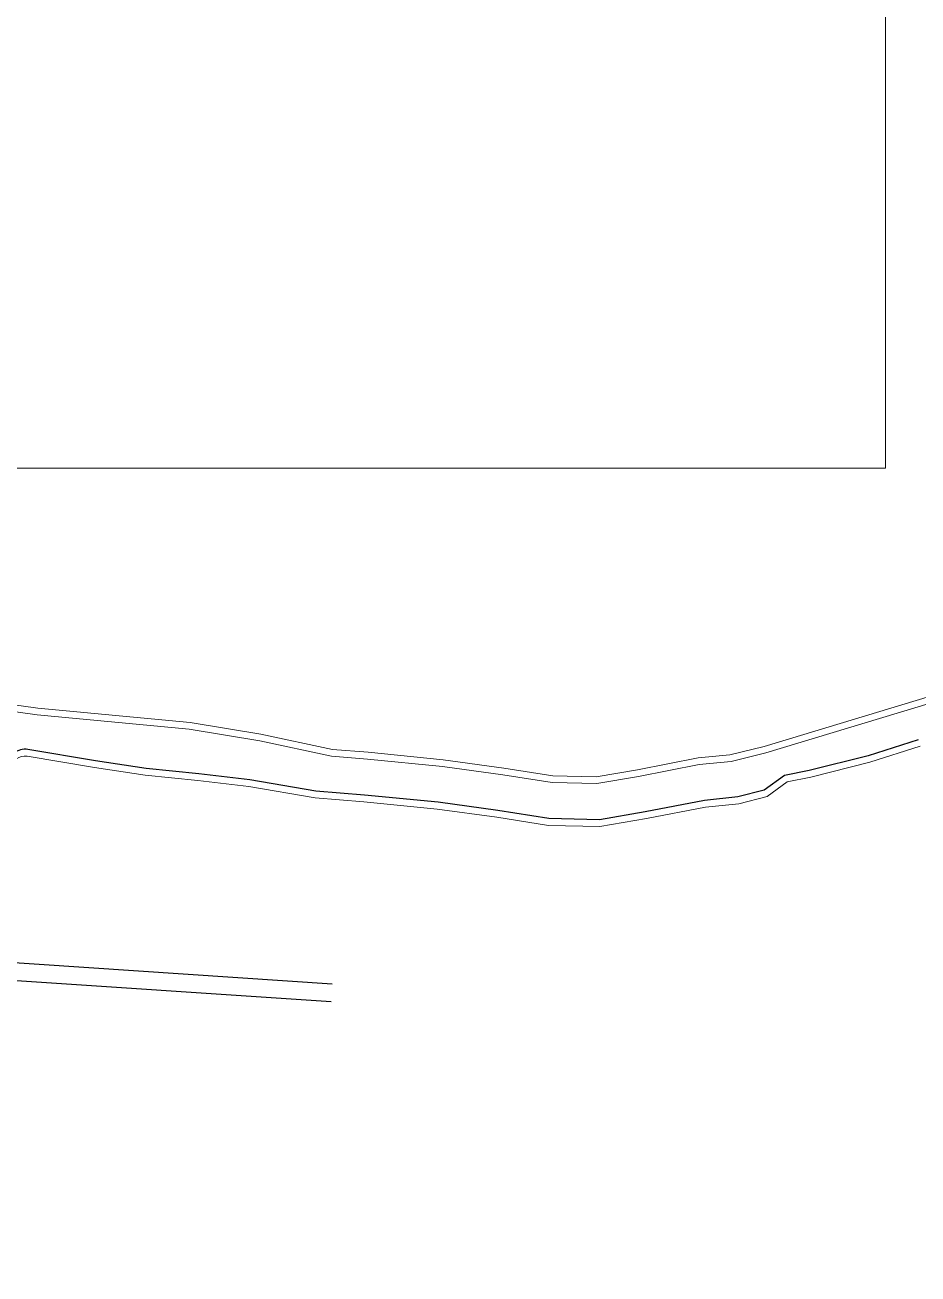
# Model space of a CAD drawing. Header units: metres. Extents: x 750 to 3116, y -341 to 1465.
# Drawn here: x 1709.8 to 1907.8, y 334 to 610.8 of the extents above; entities that cross this region are included whole.
import ezdxf

# ---------------------------------------------------------------- set-up
doc = ezdxf.new("R2010")
doc.units = ezdxf.units.M
for name, color, linetype, lineweight in [('Footpath', 32, 'Continuous', 18), ('Levels', 252, 'Continuous', 5), ('Main Road', 8, 'Continuous', 25), ('Vehicular Road', 253, 'Continuous', 20)]:
    doc.layers.add(name, color=color, linetype=linetype, lineweight=lineweight)

msp = doc.modelspace()

# ---------------------------------------------------------------- linework, layer by layer
at = {"layer": 'Footpath'}
msp.add_lwpolyline([(2216.125, 527.515), (2176.415, 524.643), (2151.526, 522.945), (2124.5, 521.595), (2102.592, 519.092), (2066.447, 510.062), (2027.786, 497.476), (1873.651, 450.921), (1866.076, 449.072), (1859.037, 448.365), (1845.561, 445.736), (1836.437, 444.178), (1826.794, 444.389), (1815.967, 446.085), (1802.486, 447.955), (1785.869, 449.6), (1777.954, 450.231), (1762.081, 453.632), (1746.359, 456.243), (1712.64, 459.38), (1620.187, 472.293), (1552.188, 480.064), (1444.636, 487.24)], dxfattribs=at)
msp.add_lwpolyline([(1908.286, 450.933), (1897.12, 447.4), (1884, 444.118), (1878.8, 443.068), (1874.346, 439.827), (1868.072, 438.217), (1860.643, 437.471), (1847.54, 434.914), (1837.25, 433.157), (1825.818, 433.408), (1814.36, 435.202), (1801.188, 437.029), (1784.89, 438.643), (1774.086, 439.504), (1759.414, 442.031), (1748.123, 443.374), (1736.419, 444.549), (1725.191, 446.263), (1710.229, 448.745, 0.4455962), (1706.743, 445.96), (1705.686, 427.887), (1702.438, 408.185), (1701.757, 403.377)], format="xyb", dxfattribs=at)
at = {"layer": 'Levels'}
msp.add_lwpolyline([(1222.216, 1465.102), (1900.569, 1465.102), (1900.569, 512.603), (1222.216, 512.603)], close=True, dxfattribs=at)
at = {"layer": 'Main Road'}
for points in [[(1907.83, 452.361), (1896.711, 448.844), (1883.669, 445.581), (1878.182, 444.473), (1873.696, 441.208), (1867.809, 439.698), (1860.424, 438.957), (1847.27, 436.39), (1837.139, 434.66), (1825.951, 434.905), (1814.579, 436.686), (1801.365, 438.519), (1785.023, 440.137), (1774.273, 440.994), (1759.63, 443.516), (1748.286, 444.865), (1736.608, 446.038), (1725.427, 447.744), (1710.422, 450.233, 0.4455962), (1705.774, 446.521)], [(1777.626, 394.272), (1701.121, 399.411, 0.3927893), (1700.064, 398.553), (1699.727, 396.176), (1696.27, 333.976)]]:
    msp.add_lwpolyline(points, format="xyb", dxfattribs=at)
msp.add_lwpolyline([(1701.831, 403.372), (1777.894, 398.263)], dxfattribs=at)
at = {"layer": 'Vehicular Road'}
msp.add_lwpolyline([(2216.233, 526.019), (2176.52, 523.147), (2151.614, 521.448), (2124.623, 520.1), (2102.86, 517.613), (2066.861, 508.619), (2028.235, 496.045), (1874.046, 449.473), (1866.33, 447.59), (1859.256, 446.88), (1845.831, 444.26), (1836.548, 442.675), (1826.661, 442.891), (1815.748, 444.601), (1802.309, 446.465), (1785.735, 448.106), (1777.736, 448.743), (1761.801, 452.158), (1746.167, 454.754), (1712.467, 457.89), (1619.998, 470.805), (1552.053, 478.569), (1444.558, 485.742)], dxfattribs=at)

doc.saveas('drawing.dxf')
